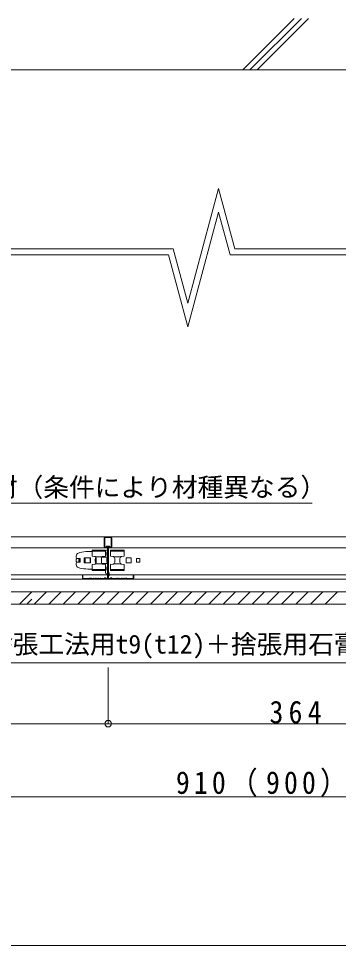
# Model space of a CAD drawing. Units: millimetres at full size, sheet at 1:10; details may follow other scales. Extents: x -2077 to 2023, y -1433 to 1417.
# Drawn here: x 1004 to 1315, y 57 to 959 of the extents above; entities that cross this region are included whole.
import ezdxf
from ezdxf.enums import TextEntityAlignment as Align

# ---------------------------------------------------------------- set-up
doc = ezdxf.new("R2010")
doc.units = ezdxf.units.MM
doc.header["$LTSCALE"] = 10
for name, color, linetype, lineweight in [('1-0_断面', 7, 'Continuous', 9), ('1-1_寸法', 7, 'Continuous', 9), ('1-2_文字', 7, 'Continuous', 9), ('1-3_ＤＨクロス', 7, 'Continuous', 9), ('F-1_レイアウト', 7, 'Continuous', 9)]:
    doc.layers.add(name, color=color, linetype=linetype, lineweight=lineweight)
doc.styles.add('ＭＳ ゴシック', font='')
doc.styles.get('ＭＳ ゴシック').set_extended_font_data('MS Gothic')

msp = doc.modelspace()

# ---------------------------------------------------------------- linework, layer by layer
at = {"layer": '1-0_断面'}
for p, q in [((-253.81, 908.99), (1689.45, 908.99)), ((1620.35, 454.46), (850.37, 454.46)), ((1620.35, 443.86), (850.37, 443.86)), ((1060.35, 435.86), (1060.35, 434.26)), ((1060.85, 433.41), (1063.85, 433.41)), ((1061.15, 433.46), (1064.35, 433.46)), ((1062.58, 438.76), (1064, 439.14)), ((1062.85, 433.41), (1062.85, 429.91)), ((1063.35, 433.41), (1063.35, 429.91)), ((1063.85, 433.41), (1063.85, 429.91)), ((1064.35, 433.46), (1064.35, 429.86)), ((1068.25, 434.21), (1068.75, 434.21)), ((1068.25, 429.11), (1068.25, 434.21)), ((1068.75, 434.21), (1068.75, 429.11)), ((1074.25, 434.21), (1068.75, 434.21)), ((1068.75, 434.16), (1068.75, 429.16)), ((1073.85, 434.16), (1068.75, 434.16)), ((1068.97, 434.16), (1068.97, 429.16)), ((1071.77, 440.16), (1075.85, 440.16)), ((1073.85, 429.16), (1073.85, 434.16)), ((1074.25, 429.11), (1074.25, 434.21)), ((1075.85, 435.66), (1075.85, 441.49)), ((1088.85, 441.49), (1075.85, 441.49)), ((1088.85, 440.46), (1075.85, 440.46)), ((1075.85, 435.66), (1078.03, 435.47)), ((1085.48, 434.94), (1079.22, 434.94)), ((1079.85, 433.48), (1079.85, 429.85)), ((1084.85, 433.48), (1084.85, 429.85)), ((1085.24, 434.66), (1090.85, 434.66)), ((1088.85, 435.66), (1086.68, 435.47)), ((1088.85, 435.66), (1088.85, 441.49)), ((1089.85, 441.66), (1090.85, 441.66)), ((1093.85, 441.49), (1093.85, 435.66)), ((1093.85, 441.49), (1106.85, 441.49)), ((1093.85, 440.46), (1106.85, 440.46)), ((1093.85, 435.66), (1096.03, 435.47)), ((1097.22, 434.94), (1103.48, 434.94)), ((1097.85, 433.48), (1097.85, 429.85)), ((1102.85, 433.48), (1102.85, 429.85)), ((1108.85, 429.16), (1108.85, 434.16)), ((1108.85, 434.16), (1113.96, 434.16)), ((1113.74, 434.16), (1113.74, 429.16)), ((1113.85, 434.16), (1113.85, 429.16)), ((1113.96, 434.16), (1113.96, 429.16)), ((1121.85, 433.41), (1118.85, 433.41)), ((1118.85, 433.41), (1118.85, 429.91)), ((1060.35, 432.91), (1060.35, 430.41)), ((1060.35, 427.46), (1060.35, 429.06)), ((1060.85, 429.91), (1063.85, 429.91)), ((1061.15, 429.86), (1064.35, 429.86)), ((1062.58, 424.57), (1064, 424.18)), ((1068.75, 429.11), (1068.25, 429.11)), ((1068.75, 429.16), (1073.85, 429.16)), ((1068.75, 429.11), (1074.25, 429.11)), ((1075.85, 427.66), (1078.03, 427.85)), ((1075.85, 427.66), (1075.85, 421.83)), ((1078.85, 432.66), (1078.85, 430.66)), ((1085.48, 428.39), (1079.22, 428.39)), ((1085.24, 428.66), (1090.85, 428.66)), ((1088.85, 427.66), (1086.68, 427.85)), ((1088.85, 427.66), (1088.85, 421.83)), ((1093.85, 427.66), (1096.03, 427.85)), ((1093.85, 427.66), (1093.85, 421.83)), ((1097.22, 428.39), (1103.48, 428.39)), ((1113.96, 429.16), (1108.85, 429.16)), ((1121.85, 429.91), (1118.85, 429.91)), ((1122.35, 432.91), (1122.35, 430.41)), ((1689.45, 417.46), (850.37, 417.46)), ((1071.77, 423.16), (1075.85, 423.16)), ((1088.85, 422.86), (1075.85, 422.86)), ((1088.85, 421.83), (1075.85, 421.83)), ((1088.85, 423.16), (1088.85, 419.46)), ((1089.85, 418.46), (1090.85, 418.46)), ((1090.85, 419.56), (1092.55, 419.56)), ((1093.85, 422.86), (1106.85, 422.86)), ((1093.85, 421.83), (1106.85, 421.83)), ((727.35, 413.46), (1689.45, 413.46)), ((-253.81, 400.96), (1689.45, 400.96)), ((1005.36, 388.96), (1017.36, 400.96)), ((1019.51, 388.96), (1031.51, 400.96)), ((1033.65, 388.96), (1045.65, 400.96)), ((1047.79, 388.96), (1059.79, 400.96)), ((1061.93, 388.96), (1073.93, 400.96)), ((1076.07, 388.96), (1088.07, 400.96)), ((1090.22, 388.96), (1102.22, 400.96)), ((1104.36, 388.96), (1116.36, 400.96)), ((1118.5, 388.96), (1130.5, 400.96)), ((1132.64, 388.96), (1144.64, 400.96)), ((1146.78, 388.96), (1158.78, 400.96)), ((1160.93, 388.96), (1172.93, 400.96)), ((1175.07, 388.96), (1187.07, 400.96)), ((1189.21, 388.96), (1201.21, 400.96)), ((1203.35, 388.96), (1215.35, 400.96)), ((1217.5, 388.96), (1229.5, 400.96)), ((1231.64, 388.96), (1243.64, 400.96)), ((1245.78, 388.96), (1257.78, 400.96)), ((1259.92, 388.96), (1271.92, 400.96)), ((1274.06, 388.96), (1286.06, 400.96)), ((1288.21, 388.96), (1300.21, 400.96)), ((1302.35, 388.96), (1314.35, 400.96)), ((-253.81, 388.96), (1689.45, 388.96)), ((1012.21, 388.96), (1017.05, 393.8))]:
    msp.add_line(p, q, dxfattribs=at)
for points in [[(1106.85, 441.49), (1106.85, 435.66), (1104.68, 435.47)], [(1106.85, 421.83), (1106.85, 427.66), (1104.68, 427.85)], [(1090.85, 416.56), (1092.55, 416.56), (1092.55, 419.56)]]:
    msp.add_lwpolyline(points, dxfattribs=at)
for centre, radius, start, end in [((1063.35, 435.86), 3, 105, 180), ((1061.15, 434.26), 0.8, 180, 270), ((1060.85, 432.91), 0.5, 90, 180), ((1071.77, 410.16), 30, 90, 105), ((1077.85, 433.48), 2, 0, 85), ((1080.85, 432.66), 2, 125.77673, 180), ((1086.85, 433.48), 2, 95, 180), ((1089.85, 440.66), 1, 90, 180), ((1092.95, 438.16), 2.9, 136.39718, 223.60282), ((1096.08, 431.66), 6.03, 150.13717, 209.86283), ((1095.85, 433.48), 2, 0, 85), ((1104.85, 433.48), 2, 95, 180), ((1121.85, 432.91), 0.5, 0, 90), ((1060.85, 430.41), 0.5, 180, 270), ((1061.15, 429.06), 0.8, 90, 180), ((1063.35, 427.46), 3, 180, 255), ((1071.77, 453.16), 30, 255, 270), ((1077.85, 429.85), 2, 275, 0), ((1080.85, 430.66), 2, 180, 234.22327), ((1086.85, 429.85), 2, 180, 265), ((1092.95, 423.66), 2.9, 136.39718, 223.60282), ((1095.85, 429.85), 2, 275, 0), ((1104.85, 429.85), 2, 180, 265), ((1121.85, 430.41), 0.5, 270, 0), ((1089.85, 419.46), 1, 180, 270)]:
    msp.add_arc(centre, radius, start, end, dxfattribs=at)
at = {"layer": '1-1_寸法'}
for p, q in [((1222.27, 908.99), (1272.27, 958.99)), ((1229.34, 908.99), (1279.34, 958.99)), ((1236.41, 908.99), (1286.41, 958.99)), ((1198.86, 793.59), (1168.96, 681.99)), ((1214.56, 734.99), (1198.86, 793.59)), ((1198.86, 770.4), (1168.96, 658.81)), ((1209.95, 728.99), (1198.86, 770.4)), ((304.56, 734.99), (1154.76, 734.99)), ((1168.96, 681.99), (1154.76, 734.99)), ((1214.56, 734.99), (1689.45, 734.99)), ((299.95, 728.99), (1150.15, 728.99)), ((1150.15, 728.99), (1168.96, 658.81)), ((1209.95, 728.99), (1689.45, 728.99)), ((1091.35, 272.68), (1091.35, 327.41)), ((727.35, 272.68), (1091.35, 272.68)), ((1091.35, 272.68), (1455.35, 272.68)), ((727.35, 201.51), (1637.35, 201.51))]:
    msp.add_line(p, q, dxfattribs=at)
msp.add_circle((1091.35, 272.68), 3.19, dxfattribs=at)
at = {"layer": '1-2_文字'}
for p, q in [((878.78, 487.37), (1289.87, 487.37)), ((818.6, 331.98), (1544.87, 331.98))]:
    msp.add_line(p, q, dxfattribs=at)
at = {"layer": '1-3_ＤＨクロス'}
for p, q in [((1087.7, 453.46), (1087.7, 444.86)), ((1088.2, 444.86), (1088.2, 453.46)), ((1088.7, 454.46), (1094, 454.46)), ((1088.7, 453.96), (1094, 453.96)), ((1094.5, 444.86), (1094.5, 453.46)), ((1095, 453.46), (1095, 444.86)), ((1089.08, 444.53), (1089.82, 445.27)), ((1089.41, 444.16), (1090.17, 444.92)), ((1090.85, 444.63), (1090.85, 414.46)), ((1091.35, 444.63), (1091.35, 414.46)), ((1091.35, 443.6), (1091.35, 414.46)), ((1091.85, 444.63), (1091.85, 414.46)), ((1093.3, 444.16), (1092.54, 444.92)), ((1093.63, 444.53), (1092.89, 445.27)), ((1066.35, 417.46), (1066.85, 417.46)), ((1066.35, 414.46), (1066.35, 417.46)), ((1066.85, 417.46), (1066.85, 414.46)), ((1116.35, 417.46), (1115.85, 417.46)), ((1115.85, 417.46), (1115.85, 414.46)), ((1116.35, 414.46), (1116.35, 417.46)), ((1067.35, 413.96), (1073.08, 413.96)), ((1067.35, 413.46), (1073.08, 413.46)), ((1073.36, 414.16), (1073.22, 414.02)), ((1073.71, 413.8), (1073.58, 413.67)), ((1074, 413.8), (1074.13, 413.67)), ((1074.49, 414.02), (1074.35, 414.16)), ((1074.79, 413.96), (1074.63, 413.96)), ((1074.79, 413.46), (1074.63, 413.46)), ((1075.92, 413.96), (1076.49, 413.96)), ((1075.92, 413.46), (1076.49, 413.46)), ((1077.62, 413.96), (1078.19, 413.96)), ((1078.19, 413.46), (1077.62, 413.46)), ((1079.32, 413.96), (1079.89, 413.96)), ((1079.89, 413.46), (1079.32, 413.46)), ((1081.02, 413.96), (1081.59, 413.96)), ((1081.02, 413.46), (1081.59, 413.46)), ((1082.72, 413.96), (1083.29, 413.96)), ((1083.29, 413.46), (1082.72, 413.46)), ((1087.3, 413.96), (1084.42, 413.96)), ((1084.42, 413.46), (1087.29, 413.46)), ((1087.61, 414.11), (1087.77, 414.29)), ((1088.15, 413.97), (1087.99, 413.78)), ((1088.76, 413.97), (1088.92, 413.78)), ((1089.3, 414.11), (1089.14, 414.29)), ((1090.35, 413.96), (1089.61, 413.96)), ((1089.61, 413.46), (1090.35, 413.46)), ((1092.35, 413.96), (1093.1, 413.96)), ((1093.1, 413.46), (1092.35, 413.46)), ((1093.41, 414.11), (1093.57, 414.29)), ((1093.95, 413.97), (1093.79, 413.78)), ((1094.56, 413.97), (1094.72, 413.78)), ((1095.1, 414.11), (1094.94, 414.29)), ((1095.41, 413.96), (1098.29, 413.96)), ((1098.29, 413.46), (1095.42, 413.46)), ((1099.99, 413.96), (1099.42, 413.96)), ((1099.42, 413.46), (1099.99, 413.46)), ((1101.69, 413.96), (1101.12, 413.96)), ((1101.12, 413.46), (1101.69, 413.46)), ((1103.39, 413.96), (1102.82, 413.96)), ((1102.82, 413.46), (1103.39, 413.46)), ((1105.09, 413.96), (1104.52, 413.96)), ((1104.52, 413.46), (1105.09, 413.46)), ((1106.79, 413.96), (1106.22, 413.96)), ((1106.22, 413.46), (1106.79, 413.46)), ((1107.92, 413.96), (1108.08, 413.96)), ((1107.92, 413.46), (1108.08, 413.46)), ((1108.22, 414.02), (1108.36, 414.16)), ((1108.71, 413.8), (1108.58, 413.67)), ((1109, 413.8), (1109.13, 413.67)), ((1109.35, 414.16), (1109.49, 414.02)), ((1115.35, 413.96), (1109.63, 413.96)), ((1115.35, 413.46), (1109.63, 413.46))]:
    msp.add_line(p, q, dxfattribs=at)
for centre, radius, start, end in [((1088.7, 453.46), 1, 90, 180), ((1088.7, 453.46), 0.5, 90, 180), ((1094, 453.46), 1, 0, 90), ((1094, 453.46), 0.5, 0, 90), ((1088.7, 444.86), 1, 180, 315), ((1088.7, 444.86), 0.5, 180, 317.84797), ((1090.45, 444.63), 0.9, 0, 135), ((1090.45, 444.63), 0.4, 0, 135), ((1092.25, 444.63), 0.9, 45, 180), ((1092.25, 444.63), 0.4, 45, 180), ((1094, 444.86), 1, 225, 0), ((1094, 444.86), 0.5, 222.15203, 0), ((1067.35, 414.46), 1, 180, 270), ((1067.35, 414.46), 0.5, 180, 270), ((1073.08, 414.16), 0.2, 270, 315), ((1073.08, 414.16), 0.7, 270, 315), ((1073.85, 413.66), 0.7, 45, 135), ((1073.85, 413.66), 0.2, 45, 135), ((1074.63, 414.16), 0.7, 225, 270), ((1074.63, 414.16), 0.2, 225, 270), ((1074.79, 414.16), 0.2, 270, 308.94244), ((1074.79, 414.16), 0.7, 270, 308.94244), ((1075.35, 413.46), 0.7, 51.05756, 128.94244), ((1075.35, 413.46), 0.2, 53.1301, 128.94244), ((1075.92, 414.16), 0.7, 231.05756, 270), ((1075.92, 414.16), 0.2, 231.05756, 270), ((1076.49, 414.16), 0.2, 270, 308.94244), ((1076.49, 414.16), 0.7, 270, 308.94244), ((1077.05, 413.46), 0.7, 51.05756, 128.94244), ((1077.05, 413.46), 0.2, 51.05756, 126.8699), ((1077.62, 414.16), 0.7, 231.05756, 270), ((1077.62, 414.16), 0.2, 231.05756, 270), ((1078.19, 414.16), 0.2, 270, 308.94244), ((1078.19, 414.16), 0.7, 270, 308.94244), ((1078.75, 413.46), 0.7, 51.05756, 128.94244), ((1078.75, 413.46), 0.2, 51.05756, 126.8699), ((1079.32, 414.16), 0.7, 231.05756, 270), ((1079.32, 414.16), 0.2, 231.05756, 270), ((1079.89, 414.16), 0.2, 270, 308.94244), ((1079.89, 414.16), 0.7, 270, 308.94244), ((1080.45, 413.46), 0.7, 51.05756, 128.94244), ((1080.45, 413.46), 0.2, 51.05756, 126.8699), ((1081.02, 414.16), 0.7, 231.05756, 270), ((1081.02, 414.16), 0.2, 231.05756, 270), ((1081.59, 414.16), 0.2, 270, 308.94244), ((1081.59, 414.16), 0.7, 270, 308.94244), ((1082.15, 413.46), 0.7, 51.05756, 128.94244), ((1082.15, 413.46), 0.2, 51.05756, 126.8699), ((1082.72, 414.16), 0.7, 231.05756, 270), ((1082.72, 414.16), 0.2, 231.05756, 270), ((1083.29, 414.16), 0.2, 270, 308.94244), ((1083.29, 414.16), 0.7, 270, 308.94244), ((1083.85, 413.46), 0.7, 51.05756, 128.94244), ((1083.85, 413.46), 0.2, 51.05756, 126.8699), ((1084.42, 414.16), 0.7, 231.05756, 270), ((1084.42, 414.16), 0.2, 231.05756, 270), ((1087.3, 414.36), 0.4, 270, 320), ((1087.3, 414.36), 0.9, 270, 320), ((1088.45, 413.71), 0.9, 40, 140), ((1088.45, 413.71), 0.4, 40, 140), ((1089.61, 414.36), 0.9, 220, 270), ((1089.61, 414.36), 0.4, 220, 270), ((1090.35, 414.46), 1, 270, 0), ((1090.35, 414.46), 0.5, 270, 0), ((1092.35, 414.46), 1, 180, 270), ((1092.35, 414.46), 0.5, 180, 270), ((1093.1, 414.36), 0.4, 270, 320), ((1093.1, 414.36), 0.9, 270, 320), ((1094.25, 413.71), 0.9, 40, 140), ((1094.25, 413.71), 0.4, 40, 140), ((1095.41, 414.36), 0.9, 220, 270), ((1095.41, 414.36), 0.4, 220, 270), ((1098.29, 414.16), 0.2, 270, 308.94244), ((1098.29, 414.16), 0.7, 270, 308.94244), ((1098.85, 413.46), 0.7, 51.05756, 128.94244), ((1098.85, 413.46), 0.2, 53.1301, 128.94244), ((1099.42, 414.16), 0.7, 231.05756, 270), ((1099.42, 414.16), 0.2, 231.05756, 270), ((1099.99, 414.16), 0.2, 270, 308.94244), ((1099.99, 414.16), 0.7, 270, 308.94244), ((1100.55, 413.46), 0.7, 51.05756, 128.94244), ((1100.55, 413.46), 0.2, 53.1301, 128.94244), ((1101.12, 414.16), 0.7, 231.05756, 270), ((1101.12, 414.16), 0.2, 231.05756, 270), ((1101.69, 414.16), 0.2, 270, 308.94244), ((1101.69, 414.16), 0.7, 270, 308.94244), ((1102.25, 413.46), 0.7, 51.05756, 128.94244), ((1102.25, 413.46), 0.2, 53.1301, 128.94244), ((1102.82, 414.16), 0.7, 231.05756, 270), ((1102.82, 414.16), 0.2, 231.05756, 270), ((1103.39, 414.16), 0.2, 270, 308.94244), ((1103.39, 414.16), 0.7, 270, 308.94244), ((1103.95, 413.46), 0.7, 51.05756, 128.94244), ((1103.95, 413.46), 0.2, 53.1301, 128.94244), ((1104.52, 414.16), 0.7, 231.05756, 270), ((1104.52, 414.16), 0.2, 231.05756, 270), ((1105.09, 414.16), 0.2, 270, 308.94244), ((1105.09, 414.16), 0.7, 270, 308.94244), ((1105.65, 413.46), 0.7, 51.05756, 128.94244), ((1105.65, 413.46), 0.2, 53.1301, 128.94244), ((1106.22, 414.16), 0.7, 231.05756, 270), ((1106.22, 414.16), 0.2, 231.05756, 270), ((1106.79, 414.16), 0.2, 270, 308.94244), ((1106.79, 414.16), 0.7, 270, 308.94244), ((1107.35, 413.46), 0.7, 51.05756, 128.94244), ((1107.35, 413.46), 0.2, 51.05756, 126.8699), ((1107.92, 414.16), 0.7, 231.05756, 270), ((1107.92, 414.16), 0.2, 231.05756, 270), ((1108.08, 414.16), 0.2, 270, 315), ((1108.08, 414.16), 0.7, 270, 315), ((1108.85, 413.66), 0.7, 45, 135), ((1108.85, 413.66), 0.2, 45, 135), ((1109.63, 414.16), 0.7, 225, 270), ((1109.63, 414.16), 0.2, 225, 270), ((1115.35, 414.46), 1, 270, 0), ((1115.35, 414.46), 0.5, 270, 0)]:
    msp.add_arc(centre, radius, start, end, dxfattribs=at)
at = {"layer": 'F-1_レイアウト'}
msp.add_line((-677.43, 56.81), (2022.57, 56.81), dxfattribs=at)

# ---------------------------------------------------------------- texts
at = {"layer": '1-1_寸法', "char_height": 21.99, "attachment_point": 7, "style": 'ＭＳ ゴシック'}
for s, insert in [('\\T1.38;\\W0.9;364', (1248.35, 272.68)), ('\\T1.3;\\W0.9;910（900）', (1157.35, 201.51))]:
    msp.add_mtext(s, dxfattribs=dict(at, insert=insert))
at = {"layer": '1-2_文字', "style": 'ＭＳ ゴシック'}
for s, p in [('ブレース材（条件により材種異なる）', (878.37, 488.15)), ('ダイロートン捨張工法用t9(t12)＋捨張用石膏ボードt9.5(t12.5)', (823.63, 335.42))]:
    msp.add_text(s, height=18.33, dxfattribs=at).set_placement(p, align=Align.BOTTOM_LEFT)

doc.saveas('drawing.dxf')
